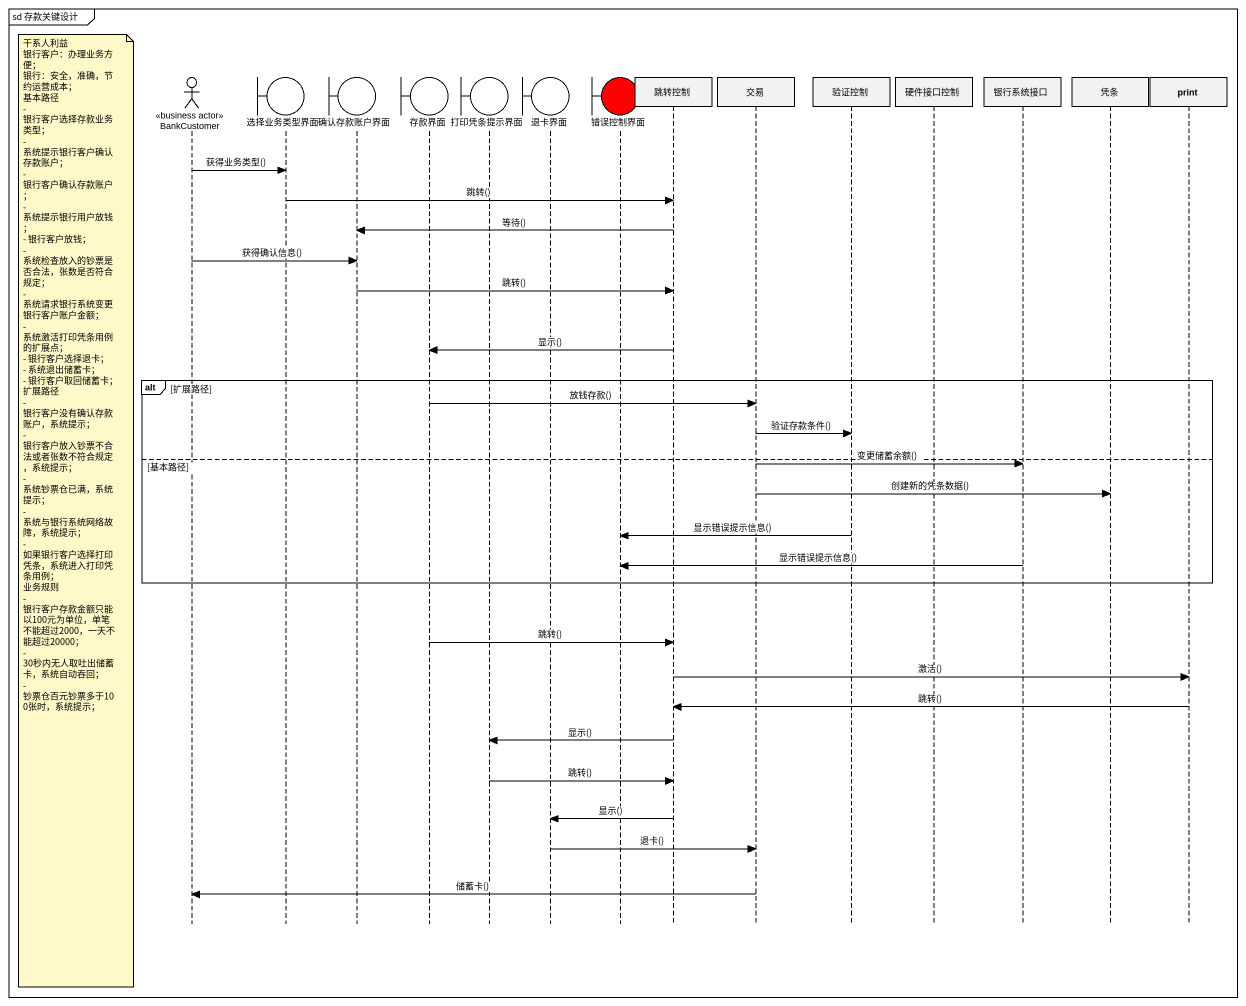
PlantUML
@startuml
mainframe sd 存款关键设计
hide footbox
actor BankCustomer <<business actor>>
boundary 选择业务类型界面
boundary 确认存款账户界面
boundary 存款界面
boundary 打印凭条提示界面
boundary 退卡界面
boundary 错误控制界面 #FF0000
participant 跳转控制
participant 交易
participant 验证控制
participant 硬件接口控制
participant 银行系统接口
participant 凭条
participant print

BankCustomer -> 选择业务类型界面 : 获得业务类型()
选择业务类型界面 -> 跳转控制 : 跳转()
跳转控制 -> 确认存款账户界面 : 等待()
BankCustomer -> 确认存款账户界面 : 获得确认信息()
确认存款账户界面 -> 跳转控制 : 跳转()
跳转控制 -> 存款界面 : 显示()
alt 扩展路径
  存款界面 -> 交易 : 放钱存款()
  交易 -> 验证控制 : 验证存款条件()
else 基本路径
  交易 -> 银行系统接口 : 变更储蓄余额()
  交易 -> 凭条 : 创建新的凭条数据()
  note left of BankCustomer
    干系人利益
    银行客户：办理业务方便；
    银行：安全，准确，节约运营成本；
    基本路径
    - 银行客户选择存款业务类型；
    - 系统提示银行客户确认存款账户；
    - 银行客户确认存款账户；
    - 系统提示银行用户放钱；
    - 银行客户放钱；
    - 系统检查放入的钞票是否合法，张数是否符合规定；
    - 系统请求银行系统变更银行客户账户金额；
    - 系统激活打印凭条用例的扩展点；
    - 银行客户选择退卡；
    - 系统退出储蓄卡；
    - 银行客户取回储蓄卡；
    扩展路径
    - 银行客户没有确认存款账户，系统提示；
    - 银行客户放入钞票不合法或者张数不符合规定，系统提示；
    - 系统钞票仓已满，系统提示；
    - 系统与银行系统网络故障，系统提示；
    - 如果银行客户选择打印凭条，系统进入打印凭条用例；
    业务规则
    - 银行客户存款金额只能以100元为单位，单笔不能超过2000，一天不能超过20000；
    - 30秒内无人取吐出储蓄卡，系统自动吞回；
    - 钞票仓百元钞票多于100张时，系统提示；
  end note
  验证控制 -> 错误控制界面 : 显示错误提示信息()
  银行系统接口 -> 错误控制界面 : 显示错误提示信息()
end
存款界面 -> 跳转控制 : 跳转()
跳转控制 -> print : 激活()
print -> 跳转控制 : 跳转()
跳转控制 -> 打印凭条提示界面 : 显示()
打印凭条提示界面 -> 跳转控制 : 跳转()
跳转控制 -> 退卡界面 : 显示()
退卡界面 -> 交易 : 退卡()
交易 -> BankCustomer : 储蓄卡()
@enduml
